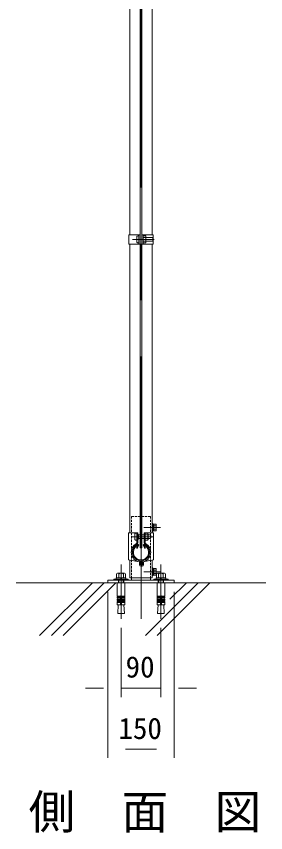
# Model space of a CAD drawing. Units: millimetres, scale not verified. Extents: x -4200 to 4200, y -2970 to 2970.
# Drawn here: x -325 to 238, y 96 to 1938 of the extents above; entities that cross this region are included whole.
import ezdxf
from ezdxf.enums import TextEntityAlignment as Align

# ---------------------------------------------------------------- set-up
doc = ezdxf.new("R2010")
doc.units = ezdxf.units.MM
doc.header["$LTSCALE"] = 20
doc.linetypes.add('USER1', pattern=[50.8, 31.75, -6.35, 6.35, -6.35])
doc.linetypes.add('USER2', pattern=[0.375, 0.25, -0.125])
for name, color, linetype, lineweight in [('0-0_D-BMK', 2, 'USER1', 13), ('0-1_D-STR1', 1, 'Continuous', 18), ('0-2_D-STR-DIM', 7, 'Continuous', 9), ('0-5_D-STR3', 3, 'Continuous', 13), ('0-A_D-STR4', 7, 'Continuous', 9), ('0-D_D-DCR-HCH', 7, 'Continuous', 9)]:
    doc.layers.add(name, color=color, linetype=linetype, lineweight=lineweight)
doc.layers.add('0-4_D-TTL-TXT', color=7, linetype='Continuous')
doc.styles.add('ＭＳ ゴシック', font='')
doc.styles.get('ＭＳ ゴシック').set_extended_font_data('MS Gothic')

msp = doc.modelspace()

# ---------------------------------------------------------------- linework, layer by layer
at = {"layer": '0-0_D-BMK'}
for p, q in [((-43.67, 2187.06), (-43.67, 578.6)), ((-62.95, 1435.01), (-14.07, 1435.01)), ((0.7, 785), (-37.24, 785)), ((-64, 764), (-15.12, 764)), ((-88.67, 701.6), (-88.67, 578.6)), ((1.33, 701.6), (1.33, 578.6)), ((0.7, 684.96), (-37.24, 684.96))]:
    msp.add_line(p, q, dxfattribs=at)
at = {"layer": '0-1_D-STR1'}
for p, q in [((-69.07, 2097), (-69.07, 1445.51)), ((-18.27, 2097), (-18.27, 1445.51)), ((-69.07, 1424.51), (-69.07, 773)), ((-18.27, 1424.51), (-18.27, 773)), ((-50.35, 744.33), (-53.85, 738.25)), ((-53.85, 738.25), (-52.47, 737.45)), ((-48.96, 743.53), (-52.47, 737.45)), ((-38.39, 743.53), (-34.88, 737.45)), ((-37, 744.33), (-33.49, 738.25)), ((-33.49, 738.25), (-34.88, 737.45)), ((-69.07, 711.33), (-69.07, 671)), ((-18.27, 711.33), (-18.27, 671)), ((-69.07, 671), (-18.27, 671))]:
    msp.add_line(p, q, dxfattribs=at)
for centre, radius, start, end in [((-43.67, 729), 19.05, 114.32478, 65.67522), ((-43.67, 729), 17.45, 114.32478, 65.67522), ((-50.69, 744.53), 2, 330, 114.32478), ((-50.69, 744.53), 0.401, 330, 114.32478), ((-36.65, 744.53), 2, 65.67522, 210), ((-36.65, 744.53), 0.401, 65.67522, 210)]:
    msp.add_arc(centre, radius, start, end, dxfattribs=at)
at = {"layer": '0-2_D-STR-DIM'}
for p, q in [((-118.67, 640), (-118.67, 264.99)), ((31.33, 640), (31.33, 264.99)), ((-88.67, 558.6), (-88.67, 402.17)), ((1.33, 558.6), (1.33, 402.17)), ((-128.67, 422.17), (-168.67, 422.17)), ((-88.67, 422.17), (1.33, 422.17)), ((41.33, 422.17), (81.33, 422.17)), ((-78.67, 284.99), (-8.67, 284.99))]:
    msp.add_line(p, q, dxfattribs=at)
at = {"layer": '0-5_D-STR3'}
for p, q in [((-45.92, 2146), (-45.92, 739)), ((-41.42, 2146), (-41.42, 739)), ((-71.37, 1445.51), (-45.92, 1445.51)), ((-53.02, 1441.51), (-53.02, 1428.51)), ((-48.22, 1445.51), (-48.22, 1424.51)), ((-48.22, 1443.01), (-48.22, 1427.01)), ((-48.22, 1441.21), (-48.22, 1428.81)), ((-41.42, 1445.51), (-15.97, 1445.51)), ((-39.12, 1445.51), (-39.12, 1424.51)), ((-33.62, 1443.11), (-39.12, 1443.11)), ((-39.12, 1443.11), (-39.12, 1426.91)), ((-39.12, 1441.21), (-39.12, 1428.81)), ((-33.62, 1439.06), (-39.12, 1439.06)), ((-32.62, 1440.92), (-32.62, 1428.97)), ((-32.62, 1439.01), (-17.22, 1439.01)), ((-17.22, 1439.01), (-17.22, 1431.01)), ((-15.97, 1445.51), (-15.97, 1424.51)), ((-41.42, 1424.51), (-15.97, 1424.51)), ((-33.62, 1430.96), (-39.12, 1430.96)), ((-33.62, 1426.91), (-39.12, 1426.91)), ((-32.62, 1431.01), (-17.22, 1431.01)), ((-18.27, 794), (-16.67, 794)), ((-16.67, 794), (-16.67, 776)), ((-10.25, 792.5), (-14.67, 792.5)), ((-14.67, 792.5), (-14.67, 777.5)), ((-10.25, 788.76), (-14.67, 788.76)), ((-10.25, 781.24), (-14.67, 781.24)), ((-10.25, 777.5), (-14.67, 777.5)), ((-9.17, 790.63), (-9.17, 779.37)), ((-72.22, 773), (-72.22, 711.91)), ((-72.22, 773), (-50.67, 773)), ((-57.77, 770.5), (-57.77, 757.5)), ((-52.97, 773), (-52.97, 750.17)), ((-50.67, 773), (-50.67, 750.17)), ((-48.97, 769.32), (-50.67, 769.32)), ((-48.97, 758.68), (-50.67, 758.68)), ((-48.97, 769.32), (-48.97, 758.68)), ((-48.97, 768), (-45.92, 768)), ((-48.97, 760), (-45.92, 760)), ((-41.42, 768), (-36.67, 768)), ((-41.42, 760), (-36.67, 760)), ((-36.67, 773), (-36.67, 750.17)), ((-36.67, 773), (-15.12, 773)), ((-34.37, 773), (-34.37, 750.17)), ((-28.87, 772.1), (-34.37, 772.1)), ((-28.87, 768.05), (-34.37, 768.05)), ((-28.87, 759.95), (-34.37, 759.95)), ((-28.87, 755.9), (-34.37, 755.9)), ((-27.87, 769.92), (-27.87, 757.96)), ((-27.87, 768), (-21.97, 768)), ((-27.87, 760), (-21.97, 760)), ((-21.97, 768), (-21.97, 760)), ((-15.12, 773), (-15.12, 711.91)), ((-45.92, 739), (-41.42, 739)), ((-72.22, 711.91), (-47.78, 707.39)), ((-46.97, 706.41), (-46.97, 701)), ((-44.67, 706.41), (-44.67, 701)), ((-42.67, 706.41), (-42.67, 701.5)), ((-42.67, 701.5), (-40.37, 701.5)), ((-40.37, 706.41), (-40.37, 701)), ((-40.37, 706.41), (-38.07, 706.41)), ((-15.12, 711.91), (-39.56, 707.39)), ((-38.07, 706.41), (-38.07, 701)), ((-43.67, 700), (-41.37, 700)), ((-43.67, 697.7), (-41.37, 697.7)), ((-18.27, 693.96), (-16.67, 693.96)), ((-16.67, 693.96), (-16.67, 675.96)), ((-10.25, 692.46), (-14.67, 692.46)), ((-14.67, 692.46), (-14.67, 677.46)), ((-10.25, 688.72), (-14.67, 688.72)), ((-9.17, 690.59), (-9.17, 679.34)), ((-65.02, 671), (-65.02, 666)), ((-22.32, 671), (-22.32, 666)), ((-10.25, 681.21), (-14.67, 681.21)), ((-10.25, 677.46), (-14.67, 677.46)), ((-97.32, 660), (-80.02, 660)), ((-7.32, 660), (9.98, 660))]:
    msp.add_line(p, q, dxfattribs=at)
at = {"layer": '0-5_D-STR3', "linetype": 'USER2'}
for p, q in [((-65.02, 810), (-65.02, 671)), ((-65.02, 810), (-22.32, 810)), ((-22.32, 810), (-22.32, 671))]:
    msp.add_line(p, q, dxfattribs=at)
at = {"layer": '0-5_D-STR3', "lineweight": 18}
for p, q in [((-80.88, 682.1), (-96.47, 682.1)), ((-94.67, 682.1), (-82.67, 682.1)), ((9.12, 682.1), (-6.47, 682.1)), ((-4.67, 682.1), (7.33, 682.1)), ((-104.67, 668.3), (-104.67, 666)), ((-72.67, 668.3), (-104.67, 668.3)), ((-104.67, 666), (-72.67, 666)), ((-77.92, 671.3), (-99.42, 671.3)), ((-99.42, 671.3), (-99.42, 668.3)), ((-99.42, 668.3), (-77.92, 668.3)), ((-99.06, 679.6), (-99.06, 671.3)), ((-99.06, 671.3), (-78.28, 671.3)), ((-94.67, 666), (-94.67, 660)), ((-93.87, 671.3), (-93.87, 679.6)), ((-93.59, 660), (-93.59, 666)), ((-90.17, 671.3), (-89.37, 668.3)), ((-87.17, 668.3), (-87.98, 671.3)), ((-83.75, 660), (-83.75, 666)), ((-83.48, 671.3), (-83.48, 679.6)), ((-82.67, 660), (-82.67, 666)), ((-78.28, 671.3), (-78.28, 679.6)), ((-77.92, 668.3), (-77.92, 671.3)), ((-72.67, 666), (-72.67, 668.3)), ((17.33, 668.3), (-14.67, 668.3)), ((-14.67, 666), (-14.67, 668.3)), ((-14.67, 666), (17.33, 666)), ((12.08, 671.3), (-9.42, 671.3)), ((-9.42, 671.3), (-9.42, 668.3)), ((-9.42, 668.3), (12.08, 668.3)), ((-9.06, 679.6), (-9.06, 671.3)), ((-9.06, 671.3), (11.72, 671.3)), ((-4.67, 666), (-4.67, 660)), ((-3.87, 671.3), (-3.87, 679.6)), ((-3.59, 660), (-3.59, 666)), ((-0.17, 671.3), (0.63, 668.3)), ((2.83, 668.3), (2.02, 671.3)), ((6.25, 660), (6.25, 666)), ((6.52, 671.3), (6.52, 679.6)), ((7.33, 660), (7.33, 666)), ((11.72, 671.3), (11.72, 679.6)), ((12.08, 668.3), (12.08, 671.3)), ((17.33, 666), (17.33, 668.3)), ((-97.32, 660), (-97.32, 629.96)), ((-80.02, 660), (-80.02, 629.96)), ((-7.32, 660), (-7.32, 629.96)), ((9.98, 660), (9.98, 629.96)), ((-89.67, 629.96), (-97.32, 629.96)), ((-97.32, 627.46), (-96.89, 629.92)), ((-97.32, 627.46), (-89.67, 627.46)), ((-97.32, 627.46), (-97.32, 625.96)), ((-89.67, 629.96), (-89.67, 610)), ((-87.67, 629.96), (-80.02, 629.96)), ((-87.67, 629.96), (-87.67, 610)), ((-80.02, 627.46), (-87.67, 627.46)), ((-80.02, 627.46), (-80.46, 629.92)), ((-80.02, 627.46), (-80.02, 625.96)), ((0.33, 629.96), (-7.32, 629.96)), ((-7.32, 627.46), (-6.89, 629.92)), ((-7.32, 627.46), (0.33, 627.46)), ((-7.32, 627.46), (-7.32, 625.96)), ((0.33, 629.96), (0.33, 610)), ((2.33, 629.96), (9.98, 629.96)), ((2.33, 629.96), (2.33, 610)), ((9.98, 627.46), (2.33, 627.46)), ((9.98, 627.46), (9.54, 629.92)), ((9.98, 627.46), (9.98, 625.96)), ((-97.32, 625.96), (-89.67, 625.96)), ((-97.32, 623.46), (-96.89, 625.92)), ((-97.32, 623.46), (-89.67, 623.46)), ((-97.32, 623.46), (-97.32, 621.96)), ((-97.32, 621.96), (-89.67, 621.96)), ((-97.32, 619.46), (-96.89, 621.92)), ((-97.32, 619.46), (-89.67, 619.46)), ((-97.32, 619.46), (-97.32, 617.96)), ((-97.32, 615.5), (-96.89, 617.96)), ((-97.32, 617.96), (-89.67, 617.96)), ((-97.32, 615.5), (-89.67, 615.5)), ((-97.32, 615.5), (-97.32, 610)), ((-97.32, 610), (-80.02, 610)), ((-95.17, 610), (-96.25, 590.9)), ((-80.02, 625.96), (-87.67, 625.96)), ((-80.02, 623.46), (-87.67, 623.46)), ((-80.02, 621.96), (-87.67, 621.96)), ((-80.02, 619.46), (-87.67, 619.46)), ((-80.02, 617.96), (-87.67, 617.96)), ((-80.02, 615.5), (-87.67, 615.5)), ((-82.18, 610), (-81.09, 590.9)), ((-80.02, 623.46), (-80.46, 625.92)), ((-80.02, 619.46), (-80.46, 621.92)), ((-80.02, 615.5), (-80.46, 617.96)), ((-80.02, 623.46), (-80.02, 621.96)), ((-80.02, 619.46), (-80.02, 617.96)), ((-80.02, 615.5), (-80.02, 610)), ((-7.32, 625.96), (0.33, 625.96)), ((-7.32, 623.46), (-6.89, 625.92)), ((-7.32, 623.46), (0.33, 623.46)), ((-7.32, 623.46), (-7.32, 621.96)), ((-7.32, 621.96), (0.33, 621.96)), ((-7.32, 619.46), (-6.89, 621.92)), ((-7.32, 619.46), (0.33, 619.46)), ((-7.32, 619.46), (-7.32, 617.96)), ((-7.32, 615.5), (-6.89, 617.96)), ((-7.32, 617.96), (0.33, 617.96)), ((-7.32, 615.5), (0.33, 615.5)), ((-7.32, 615.5), (-7.32, 610)), ((-7.32, 610), (9.98, 610)), ((-5.17, 610), (-6.25, 590.9)), ((9.98, 625.96), (2.33, 625.96)), ((9.98, 623.46), (2.33, 623.46)), ((9.98, 621.96), (2.33, 621.96)), ((9.98, 619.46), (2.33, 619.46)), ((9.98, 617.96), (2.33, 617.96)), ((9.98, 615.5), (2.33, 615.5)), ((7.82, 610), (8.91, 590.9)), ((9.98, 623.46), (9.54, 625.92)), ((9.98, 619.46), (9.54, 621.92)), ((9.98, 615.5), (9.54, 617.96)), ((9.98, 623.46), (9.98, 621.96)), ((9.98, 619.46), (9.98, 617.96)), ((9.98, 615.5), (9.98, 610)), ((-81.09, 590.9), (-96.25, 590.9)), ((8.91, 590.9), (-6.25, 590.9))]:
    msp.add_line(p, q, dxfattribs=at)
at = {"layer": '0-5_D-STR3'}
for points in [[(-71.37, 1445.51), (-71.37, 1424.51), (-45.92, 1424.51)], [(-18.27, 794), (-18.27, 776), (-16.67, 776)], [(-18.27, 693.96), (-18.27, 675.96), (-16.67, 675.96)]]:
    msp.add_lwpolyline(points, dxfattribs=at)
for points in [[(-14.67, 792.7), (-16.67, 792.7), (-16.67, 777.3), (-14.67, 777.3)], [(-14.67, 692.66), (-16.67, 692.66), (-16.67, 677.26), (-14.67, 677.26)], [(-118.67, 660), (31.33, 660), (31.33, 666), (-118.67, 666)]]:
    msp.add_lwpolyline(points, close=True, dxfattribs=at)
for centre, radius, start, end in [((-35.16, 1441.08), 2.54, 307.21089, 52.78911), ((-41.32, 1435.01), 8.7, 332.26063, 27.73937), ((-24.72, 1435.01), 8.5, 331.92751, 28.07249), ((-35.17, 1428.93), 2.55, 307.42505, 52.57495), ((-11.33, 790.63), 2.16, 300, 60), ((-16.25, 785), 7.08, 327.93138, 32.06862), ((-11.33, 779.37), 2.16, 300, 60), ((-30.41, 770.07), 2.54, 307.21089, 52.78911), ((-36.57, 764), 8.7, 332.26063, 27.73937), ((-30.42, 757.92), 2.55, 307.42505, 52.57495), ((-29.47, 764), 8.5, 331.92751, 28.07249), ((-43.67, 729), 22, 118.0884, 259.22478), ((-43.67, 729), 19.7, 118.0884, 259.22478), ((-54.97, 750.17), 2, 298.0884, 0), ((-54.97, 750.17), 4.3, 298.0884, 0), ((-43.67, 729), 19.7, 280.77522, 61.9116), ((-43.67, 729), 22, 280.77522, 61.9116), ((-32.37, 750.17), 4.3, 180, 241.9116), ((-32.37, 750.17), 2, 180, 241.9116), ((-47.97, 706.41), 1, 0, 79.22478), ((-47.97, 706.41), 3.3, 0, 79.22478), ((-43.67, 701), 3.3, 180, 270), ((-43.67, 701), 1, 180, 270), ((-39.37, 706.41), 3.3, 100.77522, 180), ((-41.37, 701), 3.3, 270, 0), ((-41.37, 701), 1, 270, 0), ((-39.37, 706.41), 1, 100.77522, 180), ((-11.33, 690.59), 2.16, 300, 60), ((-16.25, 684.96), 7.08, 327.93138, 32.06862), ((-11.33, 679.34), 2.16, 300, 60)]:
    msp.add_arc(centre, radius, start, end, dxfattribs=at)
at = {"layer": '0-5_D-STR3', "lineweight": 18}
for centre, radius, start, end in [((-96.47, 679.5), 2.6, 2.20423, 177.79577), ((-88.67, 675.45), 6.65, 38.61324, 141.38676), ((-80.88, 679.5), 2.6, 2.20423, 177.79577), ((-6.47, 679.5), 2.6, 2.20423, 177.79577), ((1.33, 675.45), 6.65, 38.61324, 141.38676), ((9.12, 679.5), 2.6, 2.20423, 177.79577), ((-88.67, 629.96), 1, 0, 180), ((1.33, 629.96), 1, 0, 180)]:
    msp.add_arc(centre, radius, start, end, dxfattribs=at)
at = {"layer": '0-5_D-STR3'}
for centre, start_param, end_param in [((-48.22, 1441.51), 1.5707963, 3.1415927), ((-48.22, 1428.51), 3.1415927, 4.712389), ((-52.97, 770.5), 1.5707963, 3.1415927), ((-52.97, 757.5), 3.1415927, 4.712389)]:
    msp.add_ellipse(centre, major_axis=(4.8, 0), ratio=0.3125, start_param=start_param, end_param=end_param, dxfattribs=at)
at = {"layer": '0-A_D-STR4'}
msp.add_line((-325.05, 660), (237.71, 660), dxfattribs=at)
at = {"layer": '0-D_D-DCR-HCH'}
for p, q in [((-272.49, 540.94), (-153.43, 660)), ((-245.98, 540.94), (-126.91, 660)), ((-219.46, 540.94), (-100.4, 660)), ((-33.84, 540.94), (85.22, 660)), ((-7.33, 540.94), (111.73, 660)), ((21.62, 622.92), (58.7, 660))]:
    msp.add_line(p, q, dxfattribs=at)

# ---------------------------------------------------------------- texts
at = {"layer": '0-2_D-STR-DIM', "style": 'ＭＳ ゴシック'}
for s, p in [('90', (-78.42, 431.84)), ('150', (-94.6, 293.13))]:
    msp.add_text(s, height=48.09, dxfattribs=at).set_placement(p, align=Align.BOTTOM_LEFT)
at = {"layer": '0-4_D-TTL-TXT', "style": 'ＭＳ ゴシック'}
msp.add_text('側\u3000面\u3000図', height=76.98, dxfattribs=at).set_placement((-297.37, 81.61), align=Align.BOTTOM_LEFT)

doc.saveas('drawing.dxf')
